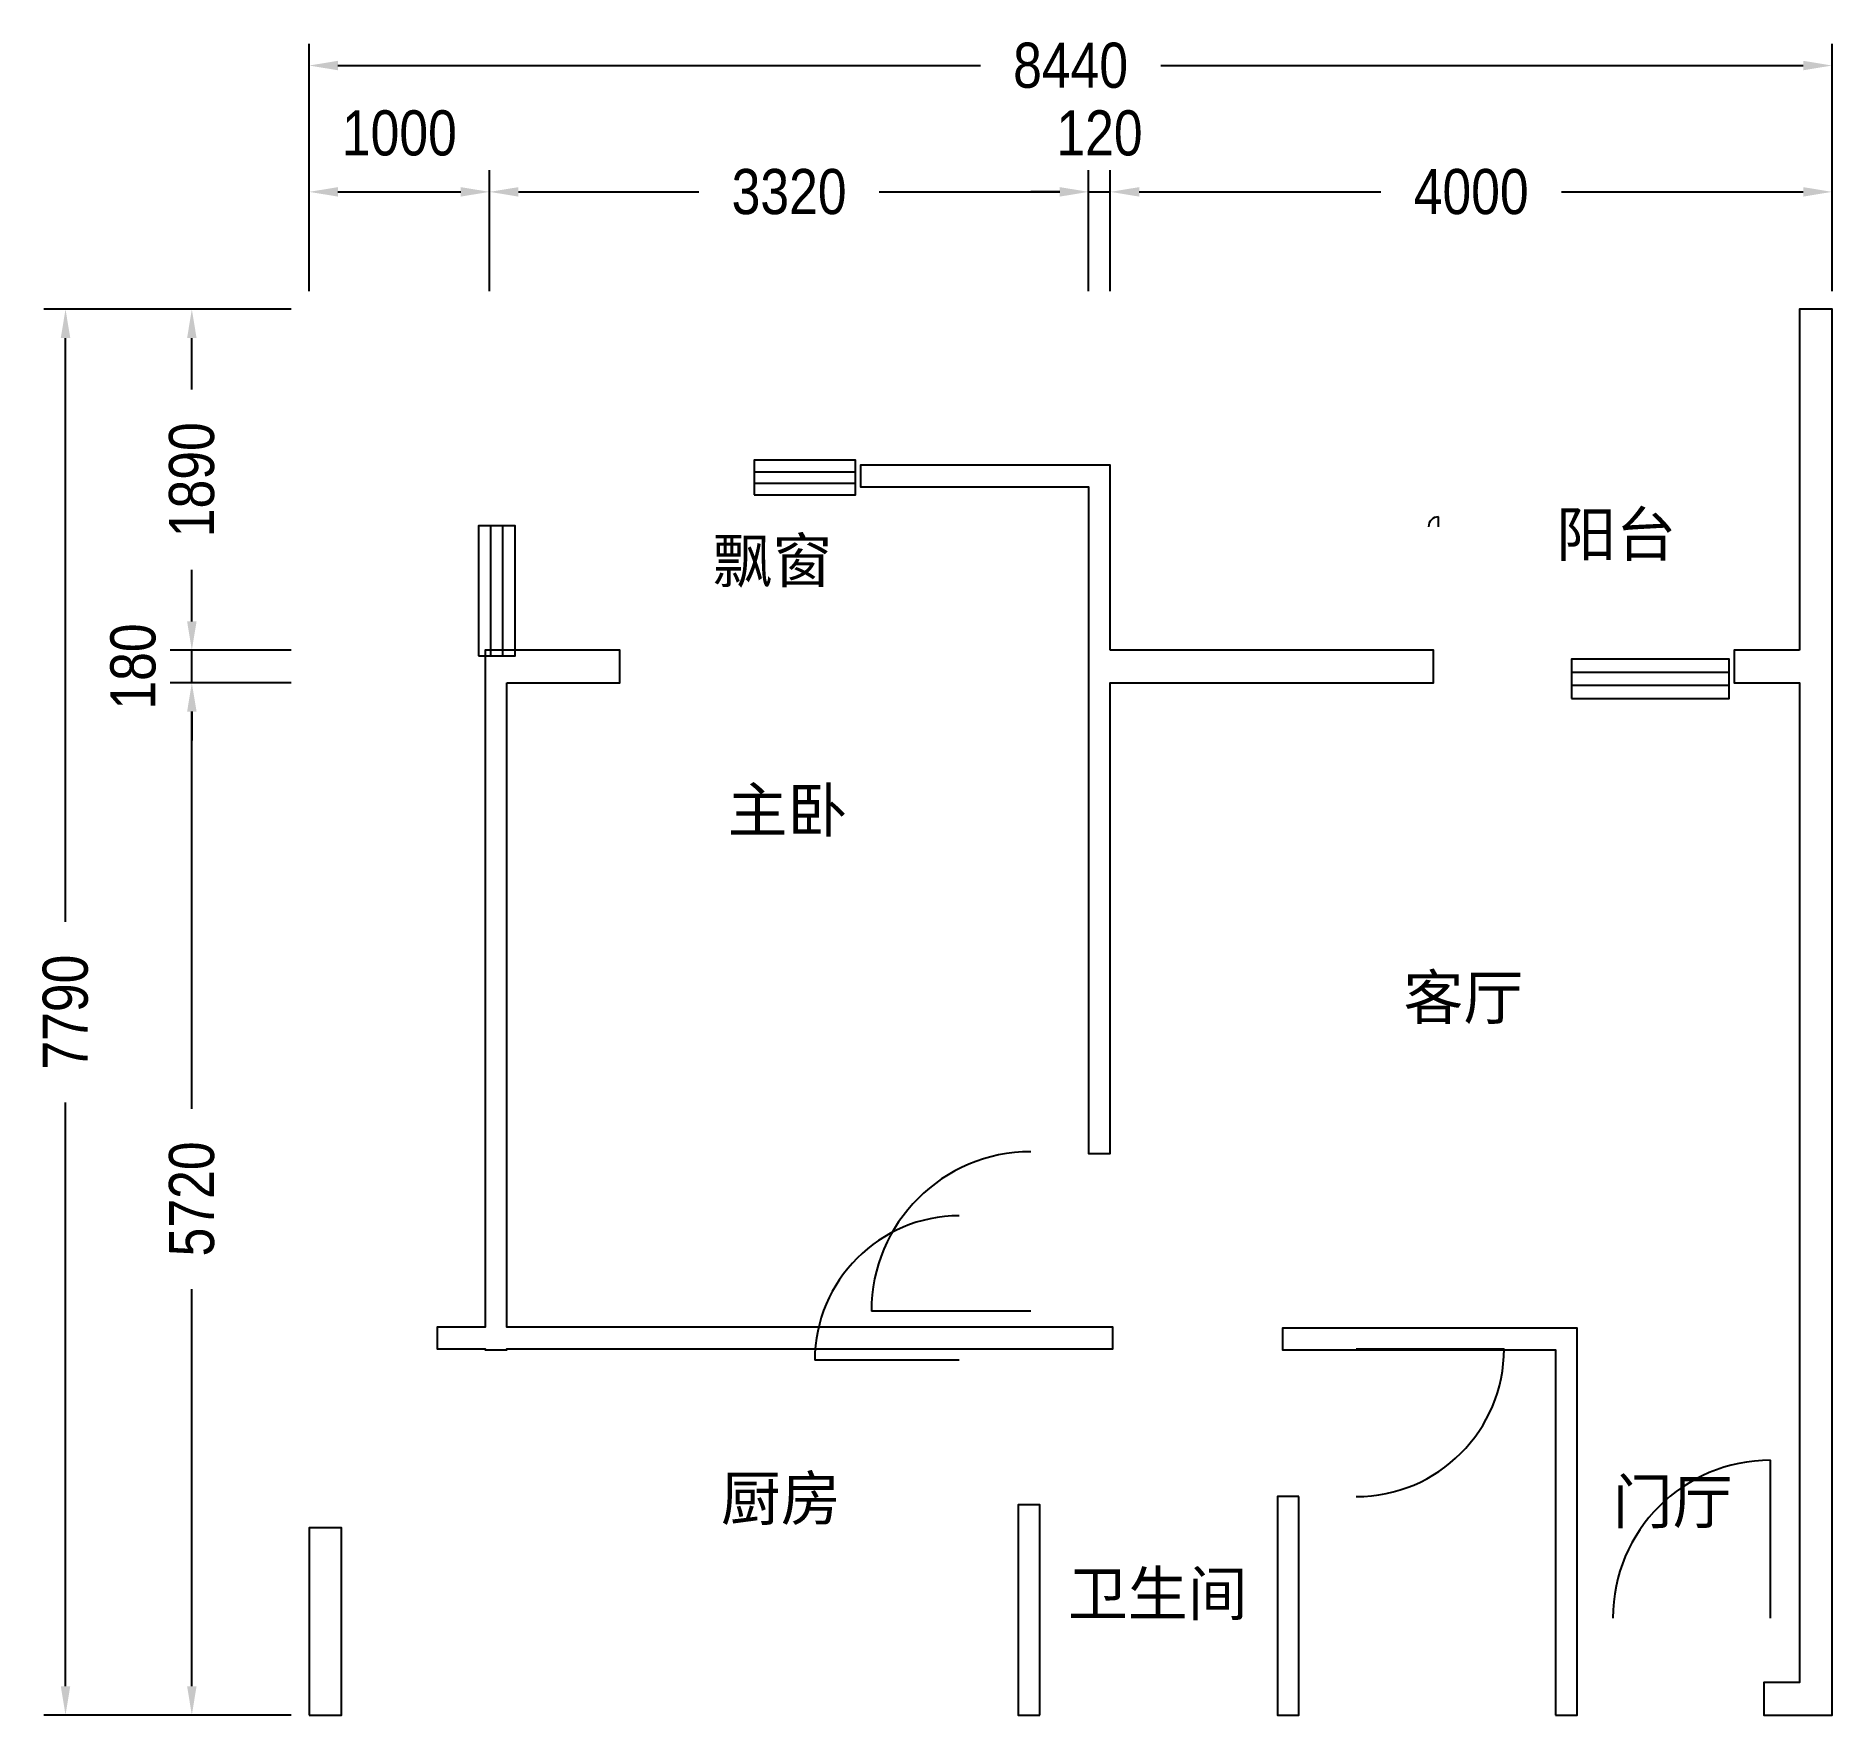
# Model space of a CAD drawing. Header units: millimetres. Extents: x -1514 to 8440, y 0 to 9304.
import ezdxf
from ezdxf.enums import TextEntityAlignment as Align

# ---------------------------------------------------------------- set-up
doc = ezdxf.new("R2010")
doc.units = ezdxf.units.MM
for name, color, linetype in [('DIMENSIONS', 1, 'CONTINUOUS'), ('DOORS', 4, 'CONTINUOUS'), ('ROOM_NAMES', 3, 'CONTINUOUS'), ('WALLS', 7, 'CONTINUOUS'), ('WINDOWS', 4, 'CONTINUOUS')]:
    doc.layers.add(name, color=color, linetype=linetype)
doc.styles.add('FP-TEXT', font='msyh.ttf')
doc.styles.add('OpenSansCondensed-Light', font='OpenSansCondensed-Light.ttf')
doc.dimstyles.new('FP-DIM', dxfattribs={"dimtxt": 250, "dimasz": 160, "dimexe": 120, "dimexo": 100, "dimgap": 80, "dimtad": 1, "dimdec": 0, "dimcen": 2.5, "dimclrd": 1, "dimclre": 1, "dimclrt": 1, "dimazin": 3, "dimtfac": 1, "dimtmove": 0, "dimatfit": 3})

# ---------------------------------------------------------------- blocks, each defined once
blk = doc.blocks.new('_CLOSEDFILLED')
at = {"color": 0, "linetype": 'BYBLOCK'}
blk.add_solid([(-1, 0.164), (0, 0), (-1, -0.164)], dxfattribs=at)
blk = doc.blocks.new('*D1')
at = {"color": 1}
for p, q in [((0, 7890), (0, 8560)), ((1000, 7890), (1000, 8560)), ((160, 8440), (840, 8440))]:
    blk.add_line(p, q, dxfattribs=at)
at = {"layer": 'Defpoints'}
for p in [(0, 8440), (0, 7790), (1000, 7790)]:
    blk.add_point(p, dxfattribs=at)
at = {"layer": 'DIMENSIONS', "color": 1, "xscale": 160, "yscale": 160, "rotation": 180}
blk.add_blockref('_CLOSEDFILLED', (0, 8440), dxfattribs=at)
at = {"layer": 'DIMENSIONS', "color": 1, "xscale": 160, "yscale": 160}
blk.add_blockref('_CLOSEDFILLED', (1000, 8440), dxfattribs=at)
at = {"layer": 'DIMENSIONS', "color": 1, "insert": (500, 8765), "char_height": 250, "attachment_point": 5, "style": 'OpenSansCondensed-Light'}
blk.add_mtext('1000', dxfattribs=at)
blk = doc.blocks.new('*D2')
at = {"color": 1}
for p, q in [((1000, 7890), (1000, 8560)), ((4320, 7890), (4320, 8560)), ((1160, 8440), (2160, 8440)), ((3160, 8440), (4160, 8440))]:
    blk.add_line(p, q, dxfattribs=at)
at = {"layer": 'Defpoints'}
for p in [(1000, 8440), (1000, 7790), (4320, 7790)]:
    blk.add_point(p, dxfattribs=at)
at = {"layer": 'DIMENSIONS', "color": 1, "xscale": 160, "yscale": 160, "rotation": 180}
blk.add_blockref('_CLOSEDFILLED', (1000, 8440), dxfattribs=at)
at = {"layer": 'DIMENSIONS', "color": 1, "xscale": 160, "yscale": 160}
blk.add_blockref('_CLOSEDFILLED', (4320, 8440), dxfattribs=at)
at = {"layer": 'DIMENSIONS', "color": 1, "insert": (2660, 8440), "char_height": 250, "attachment_point": 5, "style": 'OpenSansCondensed-Light'}
blk.add_mtext('3320', dxfattribs=at)
blk = doc.blocks.new('*D4')
at = {"color": 1}
for p, q in [((4440, 7890), (4440, 8560)), ((8440, 7890), (8440, 8560)), ((4600, 8440), (5940, 8440)), ((6940, 8440), (8280, 8440))]:
    blk.add_line(p, q, dxfattribs=at)
at = {"layer": 'Defpoints'}
for p in [(4440, 8440), (4440, 7790), (8440, 7790)]:
    blk.add_point(p, dxfattribs=at)
at = {"layer": 'DIMENSIONS', "color": 1, "xscale": 160, "yscale": 160, "rotation": 180}
blk.add_blockref('_CLOSEDFILLED', (4440, 8440), dxfattribs=at)
at = {"layer": 'DIMENSIONS', "color": 1, "xscale": 160, "yscale": 160}
blk.add_blockref('_CLOSEDFILLED', (8440, 8440), dxfattribs=at)
at = {"layer": 'DIMENSIONS', "color": 1, "insert": (6440, 8440), "char_height": 250, "attachment_point": 5, "style": 'OpenSansCondensed-Light'}
blk.add_mtext('4000', dxfattribs=at)
blk = doc.blocks.new('*D5')
at = {"color": 1}
for p, q in [((0, 7890), (0, 9260)), ((8440, 7890), (8440, 9260)), ((160, 9140), (3720, 9140)), ((4720, 9140), (8280, 9140))]:
    blk.add_line(p, q, dxfattribs=at)
at = {"layer": 'Defpoints'}
for p in [(0, 9140), (0, 7790), (8440, 7790)]:
    blk.add_point(p, dxfattribs=at)
at = {"layer": 'DIMENSIONS', "color": 1, "xscale": 160, "yscale": 160, "rotation": 180}
blk.add_blockref('_CLOSEDFILLED', (0, 9140), dxfattribs=at)
at = {"layer": 'DIMENSIONS', "color": 1, "xscale": 160, "yscale": 160}
blk.add_blockref('_CLOSEDFILLED', (8440, 9140), dxfattribs=at)
at = {"layer": 'DIMENSIONS', "color": 1, "insert": (4220, 9140), "char_height": 250, "attachment_point": 5, "style": 'OpenSansCondensed-Light'}
blk.add_mtext('8440', dxfattribs=at)
blk = doc.blocks.new('*D6')
at = {"color": 1}
for p, q in [((-100, 5720), (-770, 5720)), ((-650, 3360), (-650, 5560)), ((-650, 160), (-650, 2360)), ((-100, 0), (-770, 0))]:
    blk.add_line(p, q, dxfattribs=at)
at = {"layer": 'Defpoints'}
for p in [(0, 5720), (-650, 0), (0, 0)]:
    blk.add_point(p, dxfattribs=at)
at = {"layer": 'DIMENSIONS', "color": 1, "xscale": 160, "yscale": 160}
for p, rotation in [((-650, 5720), 90), ((-650, 0), 270)]:
    blk.add_blockref('_CLOSEDFILLED', p, dxfattribs=dict(at, rotation=rotation))
at = {"layer": 'DIMENSIONS', "color": 1, "insert": (-650, 2860), "char_height": 250, "attachment_point": 5, "rotation": 90, "style": 'OpenSansCondensed-Light'}
blk.add_mtext('5720', dxfattribs=at)
blk = doc.blocks.new('*D8')
at = {"color": 1}
for p, q in [((-100, 7790), (-770, 7790)), ((-650, 7345), (-650, 7630)), ((-650, 6060), (-650, 6345)), ((-100, 5900), (-770, 5900))]:
    blk.add_line(p, q, dxfattribs=at)
at = {"layer": 'Defpoints'}
for p in [(0, 7790), (-650, 5900), (0, 5900)]:
    blk.add_point(p, dxfattribs=at)
at = {"layer": 'DIMENSIONS', "color": 1, "xscale": 160, "yscale": 160}
for p, rotation in [((-650, 7790), 90), ((-650, 5900), 270)]:
    blk.add_blockref('_CLOSEDFILLED', p, dxfattribs=dict(at, rotation=rotation))
at = {"layer": 'DIMENSIONS', "color": 1, "insert": (-650, 6845), "char_height": 250, "attachment_point": 5, "rotation": 90, "style": 'OpenSansCondensed-Light'}
blk.add_mtext('1890', dxfattribs=at)
blk = doc.blocks.new('*D9')
at = {"color": 1}
for p, q in [((-100, 7790), (-1470, 7790)), ((-1350, 4395), (-1350, 7630)), ((-1350, 160), (-1350, 3395)), ((-100, 0), (-1470, 0))]:
    blk.add_line(p, q, dxfattribs=at)
at = {"layer": 'Defpoints'}
for p in [(0, 7790), (-1350, 0), (0, 0)]:
    blk.add_point(p, dxfattribs=at)
at = {"layer": 'DIMENSIONS', "color": 1, "xscale": 160, "yscale": 160}
for p, rotation in [((-1350, 7790), 90), ((-1350, 0), 270)]:
    blk.add_blockref('_CLOSEDFILLED', p, dxfattribs=dict(at, rotation=rotation))
at = {"layer": 'DIMENSIONS', "color": 1, "insert": (-1350, 3895), "char_height": 250, "attachment_point": 5, "rotation": 90, "style": 'OpenSansCondensed-Light'}
blk.add_mtext('7790', dxfattribs=at)

msp = doc.modelspace()

# ---------------------------------------------------------------- linework, layer by layer
at = {"layer": 'DOORS'}
for p, q in [((6258.7, 6584.2), (6258.7, 6639.4)), ((3998.9, 2238.7), (3116.2, 2238.7)), ((5803.2, 2029.4), (6622.3, 2029.4)), ((3603.2, 1965.7), (2802.3, 1965.7)), ((8099.5, 537.8), (8099.5, 1412.1))]:
    msp.add_line(p, q, dxfattribs=at)
for centre, radius, start, end in [((6258.7, 6584.2), 55.2, 90, 180), ((3998.9, 2238.7), 882.7, 90, 180), ((3603.2, 1965.7), 800.8, 90, 180), ((5803.2, 2029.4), 819, 270, 0), ((8099.5, 537.8), 874.4, 90, 180)]:
    msp.add_arc(centre, radius, start, end, dxfattribs=at)
at = {"layer": 'WALLS'}
for points in [[(8260, 5900), (7897, 5900), (7897, 5720), (8260, 5720), (8260, 180), (8062.6, 180), (8062.6, 0), (8440, 0), (8440, 7790), (8260, 7790)], [(4440, 5900), (4440, 6926.3), (3055.7, 6926.3), (3055.7, 6806.3), (4320, 6806.3), (4320, 3112.4), (4440, 3112.4), (4440, 5720), (6231.1, 5720), (6231.1, 5900)], [(1095.4, 5720), (1721.1, 5720), (1721.1, 5900), (975.4, 5900), (975.4, 2148.6), (708.7, 2148.6), (708.7, 2028.6), (975.4, 2028.6), (975.4, 2024), (1095.4, 2024), (1095.4, 2028.6), (4454.7, 2028.6), (4454.7, 2148.6), (1095.4, 2148.6)], [(6907.4, 0), (7027.4, 0), (7027.4, 2144), (5393.5, 2144), (5393.5, 2024), (6907.4, 2024)], [(5485.7, 1210.4), (5365.7, 1210.4), (5365.7, 0), (5485.7, 0)], [(4049.9, 0), (4049.9, 1164.9), (3929.9, 1164.9), (3929.9, 0)], [(0, 0), (180, 0), (180, 1037.5), (0, 1037.5)]]:
    msp.add_lwpolyline(points, close=True, dxfattribs=at)
at = {"layer": 'WINDOWS'}
for p, q in [((2466.7, 6889.1), (3028.1, 6889.1)), ((2466.7, 6825.4), (3028.1, 6825.4)), ((1006.3, 5869.8), (1006.3, 6588.7)), ((1073.8, 5869.8), (1073.8, 6588.7)), ((6995, 5778.8), (7869.4, 5778.8)), ((6995, 5706), (7869.4, 5706))]:
    msp.add_line(p, q, dxfattribs=at)
for points in [[(2466.7, 6761.6), (3028.1, 6761.6), (3028.1, 6952.8), (2466.7, 6952.8)], [(938.8, 5869.8), (1141.3, 5869.8), (1141.3, 6588.7), (938.8, 6588.7)], [(6995, 5633.2), (7869.4, 5633.2), (7869.4, 5851.6), (6995, 5851.6)]]:
    msp.add_lwpolyline(points, close=True, dxfattribs=at)

# ---------------------------------------------------------------- texts
at = {"layer": 'ROOM_NAMES', "style": 'FP-TEXT'}
for s, p in [('阳台', (7243.5, 6543.2)), ('飘窗', (2567.9, 6397.6)), ('主卧', (2650.7, 5014.4)), ('客厅', (6396.7, 3976.9)), ('厨房', (2613.9, 1201.3)), ('门厅', (7556.4, 1183.1)), ('卫生间', (4703.2, 673.4))]:
    msp.add_text(s, height=243.44, dxfattribs=at).set_placement(p, align=Align.MIDDLE_CENTER)

# ---------------------------------------------------------------- dimensions: what is measured, and where the dimension line sits
at = {"layer": 'DIMENSIONS'}
for base, p1, p2, picture, middle in [((0, 9140), (0, 7790), (8440, 7790), '*D5', (4220, 9140)), ((0, 8440), (0, 7790), (1000, 7790), '*D1', (500, 8765)), ((1000, 8440), (1000, 7790), (4320, 7790), '*D2', (2660, 8440)), ((4440, 8440), (4440, 7790), (8440, 7790), '*D4', (6440, 8440))]:
    dim = msp.add_linear_dim(base=base, p1=p1, p2=p2, dimstyle='FP-DIM', dxfattribs=at)
    dim.commit()
    dim.dimension.update_dxf_attribs({"geometry": picture, "text_midpoint": middle})
msp.add_linear_dim(base=(4320, 8440), p1=(4320, 7790), p2=(4440, 7790), dimstyle='FP-DIM', dxfattribs=at).render()
for base, p1, p2, picture, middle in [((-1350, 0), (0, 0), (0, 7790), '*D9', (-1350, 3895)), ((-650, 5900), (0, 5900), (0, 7790), '*D8', (-650, 6845)), ((-650, 0), (0, 0), (0, 5720), '*D6', (-650, 2860))]:
    dim = msp.add_linear_dim(base=base, p1=p1, p2=p2, angle=90, dimstyle='FP-DIM', dxfattribs=at)
    dim.commit()
    dim.dimension.update_dxf_attribs({"geometry": picture, "text_midpoint": middle})
msp.add_linear_dim(base=(-650, 5720), p1=(0, 5720), p2=(0, 5900), angle=90, dimstyle='FP-DIM', dxfattribs=at).render()

doc.saveas('drawing.dxf')
